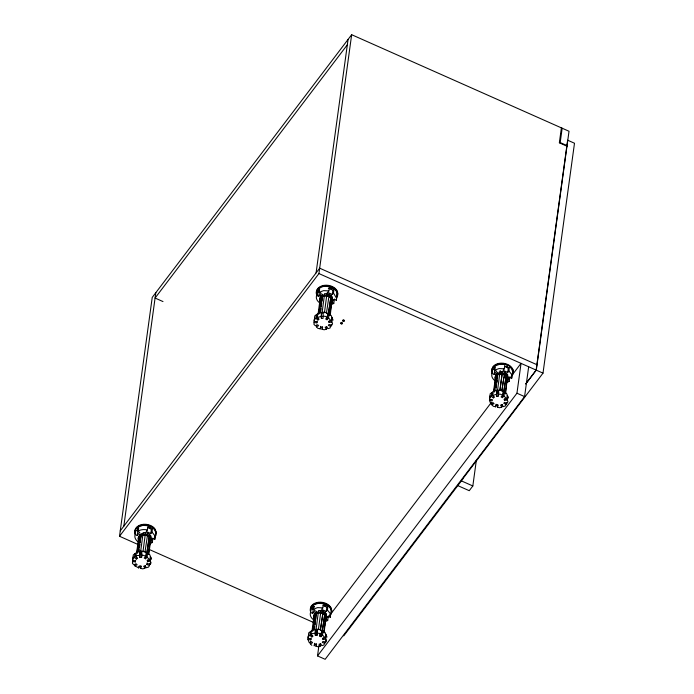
<?xml version="1.0" encoding="UTF-8"?>
<svg xmlns="http://www.w3.org/2000/svg" width="694" height="694" viewBox="0 0 694 694"><rect width="100%" height="100%" fill="white"/><g stroke="black" fill="none" stroke-linecap="round" stroke-linejoin="round"><path stroke-width="1.04" d="M138.262 538.787L138.323 537.546A6.524 4.676 7.8 0 1 146.634 534.389A6.524 4.676 7.8 0 1 150.633 541.103M133.101 557.013L132.441 563.381L133.925 564.881L136.189 563.788L137.169 564.786L134.914 565.888L135.148 564.17M133.075 557.785L133.257 554.966L137.681 551.791L144.152 551.617L149.644 554.532L151.587 559.164M132.554 561.611L135.391 561.897L135.469 560.726L132.632 560.448L132.745 558.679L134.41 557.49L134.879 554.064L135.981 553.265L135.512 556.701L137.603 558.228L136.501 559.017L134.41 557.49M314.582 317.956L313.922 324.315L315.406 325.824L317.67 324.731L318.65 325.729L316.395 326.822L317.878 328.331L320.272 328.878L320.897 326.917L322.658 327.325L322.033 329.286L324.245 329.789L326.423 329.121L326.779 326.553M314.434 320.602L314.738 315.909L319.162 312.734L325.633 312.56L331.133 315.466L333.068 320.108M314.035 322.554L316.88 322.84L316.95 321.669L314.113 321.383L314.226 319.622L315.891 318.433L316.36 314.998L317.462 314.209L316.993 317.635L319.084 319.171L317.982 319.96L315.891 318.433M308.362 637.595L308.674 632.893L313.098 629.718L319.57 629.545L325.061 632.46L327.004 637.092M308.518 634.949L307.971 639.547L310.808 639.825L310.886 638.662L308.049 638.376L308.162 636.615L309.828 635.418L310.296 631.991L311.398 631.202L310.929 634.628L313.011 636.155L311.91 636.953L309.828 635.418M489.903 397.593L490.155 393.836L494.579 390.661L501.051 390.488L506.542 393.403L508.485 398.035M336.651 297.24L337.388 291.359A10.809 7.747 7.8 0 0 323.907 285.373A10.809 7.747 7.8 0 0 316.854 294.655M512.554 371.247L512.805 369.286A10.809 7.747 7.8 0 0 503.497 363.248A10.809 7.747 7.8 0 0 493 366.701L491.959 369.121M138.28 544.608L119.507 536.262L152.229 297.405L351.658 34.7L569.019 131.261L536.297 370.128L525.835 383.912M123.827 526.165L155.812 292.677M135.113 534.527L135.703 530.242L137.837 531.231L137.247 535.516L135.113 534.527A10.193 7.313 7.8 0 0 137.959 541.762M137.212 529.774L138.227 527.64L138.644 528.516L137.516 529.852L136.935 528.238L138.227 527.64L137.516 529.852M137.247 535.516L139.78 532.35L137.646 531.361L138.227 527.076L142.721 525.401L147.969 525.67L147.388 529.956L146.217 531.422L150.824 533.547L151.995 532.081L152.576 527.796L151.405 529.262L150.824 533.547M135.391 561.897L135.625 560.179M136.675 552.424L138.583 538.535L139.251 536.93L140.743 535.69C143.875 534.753 146.746 534.666 149.063 537.017L146.868 553.049L145.02 551.851L147.796 533.209L145.514 532.576L143.033 551.296L140.63 551.027L138.54 551.713L141.385 533.495L139.893 534.736L137.369 553.161M137.369 550.281L137.811 547.08M138.106 544.937L138.401 542.803M137.056 552.953L139.251 536.93M139.329 536.358L139.893 534.736M136.501 559.017L136.735 557.308M139.156 549.787L138.54 551.713M139.442 547.644L139.884 544.443M140.179 542.3L140.474 540.166M140.761 538.032L141.055 535.889M139.607 555.443L140.075 552.008L141.68 551.964L141.576 557.456L139.962 557.499L139.607 555.443L137.169 555.504L135.512 556.701M140.674 551.322L143.155 532.602L145.514 532.576M139.962 557.499L140.075 552.008M134.914 565.888L138.783 567.944L139.026 566.226M141.576 557.456L141.932 554.888M145.289 565.61L144.942 568.178L142.764 568.854L140.552 568.343L140.899 565.775M147.215 535.82L147.293 535.248M145.705 556.423L146.182 552.997L147.544 553.717L147.076 557.152L145.54 558.774L144.17 558.054L145.705 556.423L143.649 555.33L141.212 555.4M145.54 558.774L146.009 555.347L147.544 553.717M146.868 553.049L149.314 536.809L150.051 538.397M150.459 538.388L150.789 535.994L149.644 534.406L149.392 536.236L150.13 537.824M151.058 527.058L151.136 526.486L148.672 527.154L149.262 526.425L151.058 527.058L149.904 528.099L148.672 527.154M148.152 552.285L148.447 550.151M148.88 546.941L149.175 544.807M149.618 541.598L149.904 539.464M144.942 568.178L143.632 566.269L145.081 565.827L146.382 567.735L148.559 567.067L149.505 565.497L146.885 564.526L147.119 562.817M148.872 550.273L149.167 548.13M149.6 544.929L149.895 542.786M148.403 554.012L150.381 539.55M147.64 561.567L147.154 560.414L149.869 559.98L150.338 556.553L150.824 557.707L150.346 561.134L147.64 561.567L147.874 559.858M148.811 554.012L150.789 539.542M150.242 543.549A10.193 7.313 7.8 0 0 152.307 542.482L152.888 538.197M149.505 565.497L149.739 563.78M146.885 564.526L147.51 563.485L150.13 564.448L150.364 562.739M152.307 542.482L150.173 541.494L152.697 538.327L154.831 539.316L155.421 535.031A10.193 7.313 7.8 0 0 152.576 527.796M316.082 272.916L348.067 39.428M119.507 536.262L318.936 273.566L351.658 34.7M316.594 295.471L317.184 291.185L319.318 292.174L318.737 296.459L316.594 295.471A10.193 7.313 7.8 0 0 319.44 302.705M318.737 296.459L321.261 293.293L319.127 292.304L319.708 288.019A10.193 7.313 7.8 0 1 329.459 286.605L328.869 290.89L327.698 292.365L332.305 294.49L333.476 293.024L334.066 288.739L332.894 290.205L332.305 294.49M316.395 326.822L316.629 325.113M316.88 322.84L317.115 321.122M318.017 314.434L320.394 297.075L321.062 295.471L322.554 294.23L320.342 312.864M321.062 295.471L318.85 314.104M317.982 319.96L318.216 318.251M318.997 313.037L320.81 297.301L320.142 298.906M320.637 310.721L320.932 308.587M321.218 306.453L321.66 303.243M321.955 301.109L322.389 297.899M322.615 296.26L322.866 294.43M321.088 316.377L321.556 312.951L323.17 312.907L323.057 318.399L321.443 318.442L321.088 316.377L316.993 317.635M329.884 314.955L331.94 299.331L328.947 296.546L326.666 295.913L324.514 312.239L322.155 312.265L324.636 293.545L329.277 294.152L326.501 312.786L328.349 313.992L331.125 295.349L332.27 296.937L329.338 315.362L329.633 313.228M321.443 318.442L321.556 312.951M320.272 328.878L320.619 326.31M322.033 329.286L322.389 326.718M326.787 295.635L327.186 292.781M328.774 296.191L329.277 294.152M330.743 287.368L330.821 286.796L330.596 288.166L331.385 289.042L332.617 287.429L330.153 288.097L330.743 287.368L332.539 288.001M327.195 317.366L327.663 313.94L329.025 314.66L328.557 318.086L327.021 319.717L325.659 318.997L327.195 317.366L325.13 316.273L322.701 316.334M327.021 319.717L327.49 316.291L329.025 314.66M328.349 313.992L330.882 297.179M329.928 311.094L330.361 307.884M330.656 305.75L331.099 302.541M329.121 322.51L328.635 321.357L331.35 320.923L331.819 317.496L332.305 318.65L331.836 322.077L329.121 322.51L329.355 320.793M330.292 314.946L332.114 298.663M331.723 304.493L333.788 303.425L334.378 299.14M326.423 329.121L325.122 327.212L326.562 326.77L327.863 328.678L330.04 328.01L331.22 324.723M332.287 301.647L334.178 299.27L336.312 300.259L336.902 295.974A10.193 7.313 7.8 0 0 334.066 288.739M310.53 612.455L311.12 608.17L313.254 609.159L312.664 613.444L310.53 612.455A10.193 7.313 7.8 0 0 313.367 619.699M312.664 613.444L315.189 610.278L313.055 609.297L313.645 605.012L318.138 603.329L323.387 603.598L322.797 607.883L321.626 609.349L326.232 611.483L327.403 610.017L327.993 605.732L326.822 607.198L326.232 611.483M311.806 645.325L310.322 643.815L310.678 641.239M310.808 639.825L311.042 638.116M311.944 631.419L314.07 615.89M311.91 636.953L312.144 635.236M312.933 630.022L315.059 614.494M314.278 629.848L316.481 611.214L316.23 613.045L318.364 612.655M314.417 628.781L314.712 626.647M315.007 624.505L315.449 621.304M315.735 619.161L316.152 613.617C318.147 612.212 321.843 614.841 320.932 610.503L323.213 611.136L320.428 629.779L322.285 630.976L325.061 612.334L326.197 613.921L323.82 631.939M315.015 633.37L315.484 629.944L317.097 629.9L316.993 635.392L315.38 635.435L315.015 633.37L312.586 633.431L310.929 634.628M320.645 613.201L318.451 629.224L316.091 629.258L318.572 610.529L320.932 610.503M315.38 635.435L315.484 629.944M314.556 643.295L314.2 645.871L314.824 643.902L316.585 644.31L315.961 646.27L318.173 646.782L320.35 646.114L320.706 643.538M316.993 635.392L317.097 629.9M315.961 646.27L316.317 643.702M323.213 611.136L322.701 613.175L320.723 612.629M319.587 635.982L321.122 634.351L321.591 630.924L322.962 631.653L322.493 635.079L320.958 636.71L319.587 635.982L319.821 634.273M320.428 629.779L322.884 613.539L320.602 612.906M528.672 366.744L524.577 396.595L325.148 659.3L317.522 655.908L318.98 645.246M320.958 636.71L321.426 633.275L322.962 631.653M322.285 630.976L324.809 614.164M323.699 632.477L323.994 630.334M324.428 627.133L324.723 624.99M325.165 621.789L325.451 619.655M326.197 613.921L326.206 617.478M323.048 639.504L322.571 638.35L325.278 637.916L325.755 634.481L326.232 635.635L325.764 639.07L323.048 639.504L323.283 637.786M324.072 633.006L326.05 615.647M325.651 621.477A10.193 7.313 7.8 0 0 327.715 620.419L328.305 616.133M320.35 646.114L319.049 644.197L320.498 643.754L321.799 645.663L323.977 644.995L325.156 641.707M324.922 643.425L322.302 642.462L322.927 641.412L325.547 642.384L325.902 639.807M327.715 620.419L325.581 619.43L328.115 616.263L330.249 617.252L330.83 612.967A10.193 7.313 7.8 0 0 327.993 605.732M457.806 485.618L469.248 490.693L472.831 485.965L476.353 460.261M492.011 373.398L492.601 369.113L494.735 370.102L494.145 374.387L492.011 373.398A10.193 7.313 7.8 0 0 494.848 380.633L496.019 379.167M502.187 404.481L501.84 407.048L499.663 407.725L497.451 407.213L498.075 405.253L496.305 404.845L495.681 406.814L493.295 406.268L491.803 404.758L494.067 403.656L493.087 402.659L490.823 403.761L489.452 400.481L489.999 395.884M494.145 374.387L496.678 371.221L494.536 370.232L495.126 365.946L499.619 364.272L504.868 364.541L504.286 368.826L503.115 370.292L507.722 372.426L508.893 370.952L509.474 366.666L508.303 368.132L507.722 372.426M491.309 396.361L491.777 392.934L492.879 392.136L492.41 395.571L494.492 397.098L493.391 397.888L491.309 396.361L489.643 397.549L489.53 399.319L492.367 399.597L492.289 400.768L489.452 400.481M490.823 403.761L491.057 402.043M493.573 391.295L495.802 375.003L496.47 373.398L497.962 372.158L495.759 390.791M491.803 404.758L492.037 403.041M493.946 391.824L496.47 373.398M493.391 397.888L493.634 396.179M494.267 392.032L496.227 375.228L495.958 376.825M496.193 387.59L496.488 385.448M496.93 382.247L497.216 380.104M497.511 377.97L497.633 374.56C501.033 373.745 506.794 372.617 503.523 378.967M496.505 394.313L496.973 390.878L498.578 390.835L498.474 396.326L496.861 396.369L496.505 394.313L492.41 395.571M502.126 374.135L499.932 390.167L497.572 390.193L500.192 370.44M496.861 396.369L496.973 390.878M495.681 406.814L496.036 404.238M497.451 407.213L497.798 404.645M499.932 390.167L502.413 371.446L504.694 372.079L501.909 390.722L503.766 391.919L506.542 373.277L507.678 374.864L505.301 392.882M498.413 373.754L502.204 373.563L502.413 371.446M502.057 389.646L503.228 381.101M504.694 372.079L504.443 373.91M502.603 395.294L503.072 391.867L504.443 392.596L503.974 396.022L502.439 397.645L501.068 396.925L502.603 395.294L500.539 394.201L498.11 394.27M502.439 397.645L502.907 394.218L504.443 392.596M503.766 391.919L506.542 373.277M507.028 376.695L507.678 374.864M504.529 400.438L504.052 399.284L506.767 398.859L507.236 395.424L507.713 396.578L507.245 400.004L504.529 400.438L504.772 398.729M505.562 393.949L507.201 378.993M507.687 378.412L507.939 376.59L507.279 374.864M507.132 382.42L509.205 381.353L509.786 377.068M501.84 407.048L500.53 405.14L501.979 404.697L503.28 406.606L505.458 405.938L506.637 402.65M509.205 381.353L507.062 380.364L509.596 377.206L511.73 378.187L512.319 373.901A10.193 7.313 7.8 0 0 509.474 366.666M317.522 655.908L516.952 393.212L521.047 363.352L511.886 375.411M561.394 127.878L559.347 142.808L566.972 146.191M560.11 143.146L562.157 128.217M463.627 477.698L543.003 373.138L574.493 143.233L567.631 140.188L536.141 370.093L525.731 383.808M336.312 300.259L336.607 298.377L333.476 293.024M507.409 366.892L507.635 365.512L505.735 366.475L507.409 366.892L506.559 366.354M312.048 606.608L314.217 606.66L312.621 607.701L312.048 606.608L314.139 606.946L312.621 607.701L312.127 606.322M138.783 567.944L139.407 565.974L141.177 566.382L140.552 568.343M139.581 534.527L139.312 536.124M138.661 537.963L139.216 536.618M150.884 538.084L150.789 535.994M331.524 302.662L331.793 301.066M506.941 380.59L507.609 378.985M150.13 564.448L151.075 562.877L150.346 561.134M325.547 642.384L326.492 640.805L325.764 639.07M347.33 44.806L155.074 298.047L162.986 301.56M120.244 530.893L319.674 268.188L537.035 364.758M328.149 617.443L490.962 402.971M509.275 378.855L510.584 377.137M343.73 635.878L463.392 478.261M332.617 287.429L331.385 289.042L330.153 288.097M151.136 526.486L149.904 528.099L149.115 527.223M324.532 605.159L325.972 603.849L326.249 605.255L325.321 606.036L324.081 605.081L326.145 604.578L325.321 606.036L324.532 605.159L326.249 605.255L325.972 603.849M495.039 367.083L493.608 368.332L495.056 368.15M331.125 295.349L329.025 294.36M147.796 533.209L149.644 534.406M497.954 374.76L496.149 375.801L495.88 377.397M316.802 611.423L314.989 612.455L312.786 631.089M316.473 613.826L314.66 614.858L314.399 616.454M325.061 612.334L322.953 611.345M344.051 320.906L344.45 320.376L343.33 319.734L342.732 320.316L343.192 320.871M140.882 535.248L142.461 534.198M318.494 290.005L317.956 289.962L319.63 289.146M310.322 643.815L312.586 642.713L311.597 641.716L309.342 642.817L307.971 639.547M341.856 323.586L342.454 323.005L341.786 322.38L340.832 322.641L341.196 323.499M319.127 292.304L323.612 290.63L328.869 290.89M494.536 370.232L499.029 368.557L504.286 368.826M313.055 609.297L317.548 607.614L322.797 607.883M322.302 296.06L324.428 295.661M320.029 312.656L322.155 312.265M495.438 390.583L497.572 390.193M313.957 629.649L316.091 629.258M497.329 392.943L498.943 392.899M140.431 554.072L142.044 554.029M315.848 632L317.462 631.956M316.629 633.327L319.058 633.258L321.122 634.351M320.463 299.47L320.732 297.865L322.224 296.624L326.666 295.913M502.456 371.741L500.053 371.472M317.956 289.962L319.561 290.075M138.644 528.516L136.935 528.238L137.594 529.279M327.507 295.557L329.025 295.974M326.753 312.578L324.514 312.239M503.679 373.693L502.204 373.563M499.888 389.872L502.17 390.505M146.79 534.822L142.903 534.432L141.134 535.317M145.272 551.635L143.033 551.296M320.689 629.562L318.451 629.224M330.986 326.432L328.366 325.469L328.991 324.428L331.619 325.391L332.565 323.82L331.836 322.077M506.403 404.368L503.783 403.396L504.408 402.355L507.028 403.327L507.973 401.748L507.245 400.004M560.188 142.574L567.05 145.619M318.936 273.566L543.003 373.138M516.952 393.212L524.577 396.595M461.397 480.89L472.831 485.965M149.141 549.431L313.15 622.292M504.616 366.432L508.303 368.132M328.288 288.079L332.894 290.205M331.654 302.437L333.788 303.425M323.135 605.489L326.822 607.198M147.727 527.561L151.405 529.262M504.434 372.288L506.29 373.493M504.113 374.691L506.212 375.68L507.349 377.258M322.623 613.748L324.731 614.737L325.868 616.324M491.777 392.934L493.165 393.949M316.36 314.998L317.757 316.022M134.879 554.064L136.276 555.079M313.003 606.053L314.139 606.946M503.974 396.022L506.767 398.859M328.557 318.086L331.35 320.923M322.493 635.079L325.278 637.916M147.076 557.152L149.869 559.98M508.893 370.952L511.617 374.387L511.73 378.187M327.403 610.017L330.136 613.444L330.249 617.252M151.995 532.081L154.719 535.516L154.831 539.316M506.29 375.107L507.435 376.695M504.018 391.711L505.154 393.29M328.6 313.775L329.745 315.362M147.119 552.84L148.264 554.419M155.092 536.87A10.809 7.747 7.8 0 0 147.909 525.202A10.809 7.747 7.8 0 0 134.81 532.255L135.642 534.233M134.81 532.255L135.373 533.721A10.809 7.747 7.8 0 1 141.108 524.707A10.809 7.747 7.8 0 1 154.727 528.498L156.306 533.027M495.16 377.657L495.533 378.855M320.116 300.927L319.804 298.489A6.524 4.676 7.8 0 1 328.913 295.601A6.524 4.676 7.8 0 1 331.212 303.018M314.052 617.92L313.731 615.474A6.524 4.676 7.8 0 1 322.051 612.316A6.524 4.676 7.8 0 1 326.041 619.031M512.805 369.286L513.204 371.897M337.388 291.359L337.796 293.961M310.556 607.606A10.809 7.747 7.8 0 1 320.602 602.192A10.809 7.747 7.8 0 1 331.316 608.352L331.723 610.954M331.316 608.352L331.55 612.386M135.417 532.133A10.193 7.313 7.8 0 1 135.703 530.242M138.175 539.342A6.524 4.676 7.8 0 1 145.731 534.762A6.524 4.676 7.8 0 1 150.546 541.676M153.478 538.431A10.809 7.747 7.8 0 1 152.09 539.255M137.646 531.361A10.193 7.313 7.8 0 1 147.388 529.956M492.193 373.155A10.809 7.747 7.8 0 1 503.419 363.821A10.809 7.747 7.8 0 1 511.99 375.749M510.376 377.302A10.809 7.747 7.8 0 1 508.988 378.126M492.306 371.004A10.193 7.313 7.8 0 1 492.601 369.113M495.455 379.427A6.524 4.676 7.8 0 1 501.779 373.519A6.524 4.676 7.8 0 1 507.444 380.546M495.212 376.417A6.524 4.676 7.8 0 1 502.708 373.06A6.524 4.676 7.8 0 1 508.025 378.829M316.776 295.228A10.809 7.747 7.8 0 1 328.002 285.893A10.809 7.747 7.8 0 1 336.573 297.813M320.038 301.5A6.524 4.676 7.8 0 1 326.371 295.583A6.524 4.676 7.8 0 1 332.036 302.61M317.297 294.993A10.193 7.313 7.8 0 1 317.184 291.185M310.712 612.221A10.809 7.747 7.8 0 1 323.326 603.129A10.809 7.747 7.8 0 1 328.895 616.359M313.974 618.493A6.524 4.676 7.8 0 1 320.298 612.576A6.524 4.676 7.8 0 1 325.963 619.603M310.825 610.061A10.193 7.313 7.8 0 1 311.12 608.17M342.376 323.604L341.552 324.202L340.676 323.387L341.483 322.953L342.376 323.604M342.749 320.611L343.114 321.469L344.345 321.14L343.695 320.35L342.749 320.611"/></g></svg>
